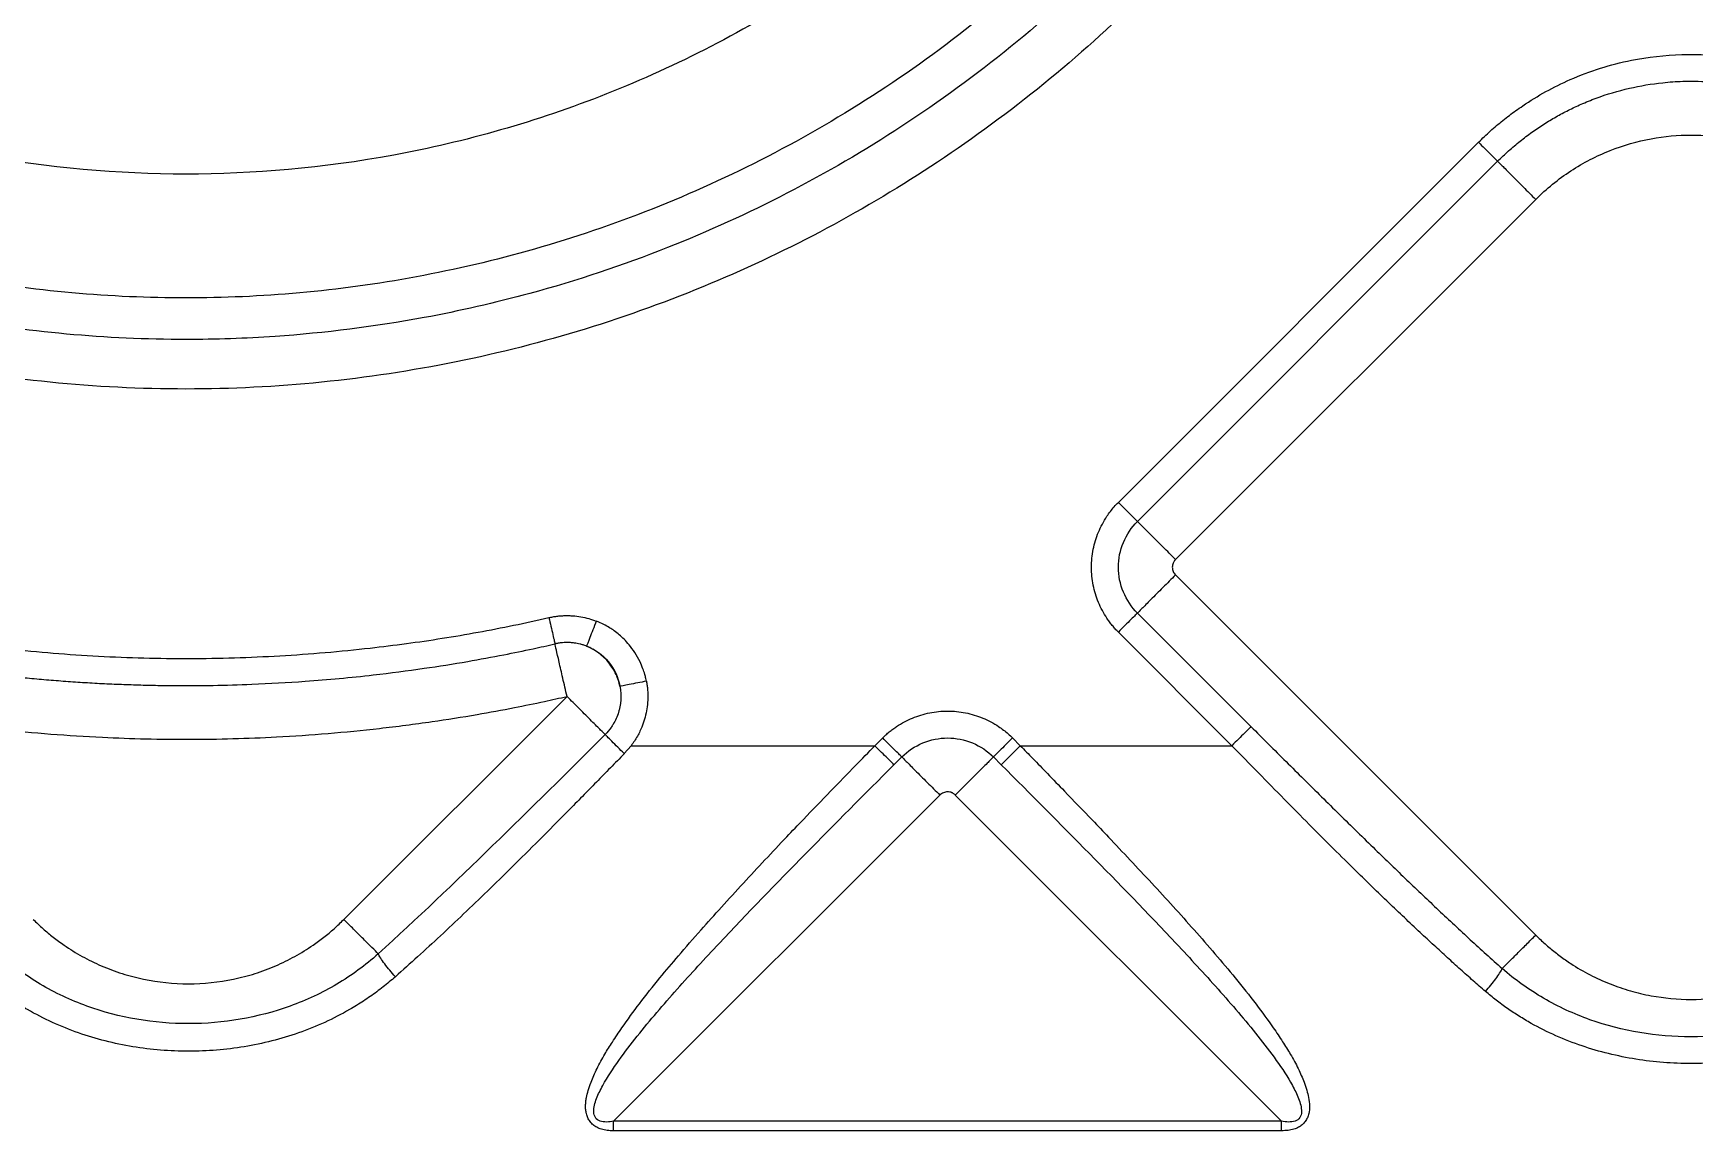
# Model space of a CAD drawing. Extents: x 0 to 84, y -21 to 126.
# Drawn here: x 33.81 to 36.848, y 25.899 to 27.907 of the extents above; entities that cross this region are included whole.
import ezdxf

# ---------------------------------------------------------------- set-up
doc = ezdxf.new("R2010")
doc.units = 0
doc.header["$MEASUREMENT"] = 0
doc.layers.add('1', color=4, linetype='Continuous')

# ---------------------------------------------------------------- blocks, each defined once
blk = doc.blocks.new('PRODIGY')
at = {"layer": '1', "color": 3, "linetype": 'Continuous', "lineweight": 25}
for p, q in [((35.7938, 27.0489), (36.4524, 27.7076)), ((35.8286, 27.0141), (36.4873, 27.6727)), ((35.8983, 26.9444), (36.557, 27.603)), ((35.8983, 26.9161), (36.557, 26.2574)), ((35.8286, 26.8464), (36.0363, 26.6387)), ((35.7938, 26.8115), (36.0015, 26.6038)), ((34.3777, 26.2859), (34.7857, 26.6939)), ((35.3629, 26.618), (35.3487, 26.6038)), ((35.6145, 26.6038), (35.6003, 26.618)), ((34.9029, 26.6038), (34.8903, 26.5894)), ((34.8903, 26.5894), (34.8904, 26.5892)), ((34.9029, 26.6038), (35.3487, 26.6038)), ((35.3835, 26.569), (35.3977, 26.5832)), ((35.5797, 26.569), (35.5654, 26.5832)), ((35.6145, 26.6038), (36.0015, 26.6038)), ((35.4675, 26.5135), (34.871, 25.9171)), ((36.0922, 25.9171), (35.4957, 26.5135)), ((36.0922, 25.9171), (34.871, 25.9171)), ((36.0922, 25.8994), (34.871, 25.8994))]:
    blk.add_line(p, q, dxfattribs=at)
for points, knots in [([(36.572, 29.7395), (36.572, 29.7289), (36.5719, 29.7077), (36.5713, 29.6759), (36.5703, 29.6442), (36.5689, 29.6125), (36.5671, 29.5808), (36.5648, 29.5492), (36.5622, 29.5176), (36.5592, 29.486), (36.5557, 29.4545), (36.5519, 29.423), (36.5476, 29.3916), (36.543, 29.3602), (36.5379, 29.3288), (36.5325, 29.2975), (36.521, 29.2363), (36.5011, 29.1459), (36.4688, 29.0272), (36.4306, 28.9104), (36.3865, 28.795), (36.3365, 28.6814), (36.2806, 28.57), (36.2192, 28.4615), (36.1304, 28.3216), (36.0068, 28.1556), (35.841, 27.9742), (35.6599, 27.8113), (35.4669, 27.6692), (35.2628, 27.547), (35.0471, 27.4445), (34.8202, 27.3621), (34.582, 27.3016), (34.3374, 27.2645), (34.0888, 27.2521), (33.8401, 27.2645), (33.5955, 27.3016), (33.3573, 27.3621), (33.1304, 27.4445), (32.9147, 27.547), (32.7106, 27.6692), (32.5176, 27.8113), (32.3365, 27.9742), (32.1707, 28.1556), (32.0471, 28.3216), (31.9583, 28.4615), (31.8969, 28.57), (31.841, 28.6814), (31.791, 28.795), (31.7469, 28.9104), (31.7087, 29.0272), (31.6764, 29.1459), (31.6545, 29.2454), (31.6401, 29.3249), (31.6308, 29.3837), (31.623, 29.4427), (31.6166, 29.5018), (31.6116, 29.561), (31.6081, 29.6204), (31.6059, 29.6799), (31.6056, 29.7196), (31.6055, 29.7395)], [0, 0, 0, 0, 0.0040801, 0.0081559, 0.012228, 0.0162971, 0.0203638, 0.0244289, 0.028493, 0.0325568, 0.0366209, 0.040686, 0.0447528, 0.0488219, 0.052894, 0.0569698, 0.0610499, 0.0768349, 0.0925812, 0.1083275, 0.1241126, 0.1400759, 0.1560395, 0.1720296, 0.18802, 0.2197512, 0.2514827, 0.2823915, 0.3133005, 0.3435314, 0.3737624, 0.4050087, 0.4362552, 0.4681277, 0.5000005, 0.5318731, 0.5637459, 0.5949921, 0.6262386, 0.6564695, 0.6867005, 0.7176093, 0.7485184, 0.7802496, 0.8119811, 0.8279712, 0.8439616, 0.8599249, 0.8758884, 0.8916734, 0.9074197, 0.923166, 0.9389511, 0.9465976, 0.9542309, 0.9618554, 0.9694755, 0.9770956, 0.9847202, 0.9923535, 1, 1, 1, 1]), ([(36.4814, 29.7395), (36.4814, 29.7292), (36.4813, 29.7086), (36.4807, 29.6776), (36.4797, 29.6465), (36.4783, 29.6152), (36.4764, 29.5837), (36.4742, 29.5522), (36.4715, 29.5205), (36.4683, 29.4887), (36.4647, 29.4568), (36.4607, 29.4248), (36.4562, 29.3927), (36.4513, 29.3605), (36.4459, 29.3283), (36.44, 29.296), (36.4337, 29.2636), (36.4269, 29.2312), (36.4196, 29.1988), (36.4118, 29.1663), (36.4036, 29.1338), (36.3948, 29.1014), (36.3856, 29.0689), (36.3656, 29.0023), (36.3315, 28.902), (36.2897, 28.7992), (36.25, 28.7121), (36.2073, 28.6253), (36.1203, 28.4691), (35.9813, 28.2657), (35.7959, 28.0556), (35.5999, 27.879), (35.4011, 27.7339), (35.1907, 27.6111), (34.9632, 27.5076), (34.7402, 27.4333), (34.5001, 27.3785), (34.2892, 27.3518), (33.9976, 27.3418), (33.6423, 27.3744), (33.3098, 27.47), (33.109, 27.5559), (33.0098, 27.6031), (32.8986, 27.6618), (32.747, 27.7552), (32.573, 27.8833), (32.3861, 28.0514), (32.2052, 28.255), (32.0448, 28.4853), (31.9326, 28.6947), (31.861, 28.8631), (31.8079, 29.0106), (31.761, 29.1746), (31.7309, 29.3253), (31.7128, 29.452), (31.7035, 29.5417), (31.6983, 29.6297), (31.6963, 29.6911), (31.6961, 29.7255), (31.6961, 29.7395)], [0, 0, 0, 0, 0.0041052, 0.008232, 0.0123802, 0.0165498, 0.0207404, 0.024952, 0.0291842, 0.0334368, 0.0377096, 0.0420024, 0.046315, 0.0506469, 0.0549981, 0.0593681, 0.0637568, 0.0681637, 0.0725887, 0.0770314, 0.0814913, 0.0859683, 0.090462, 0.094972, 0.1137341, 0.1327398, 0.1392289, 0.1519671, 0.1713757, 0.21057, 0.2500566, 0.282981, 0.3157395, 0.3481605, 0.3800599, 0.4153948, 0.4417949, 0.4783311, 0.5000407, 0.5582489, 0.619945, 0.6372088, 0.6454293, 0.6638083, 0.687403, 0.7164593, 0.749974, 0.787589, 0.8249381, 0.861798, 0.8822334, 0.8979274, 0.9243868, 0.9502538, 0.9592139, 0.9754852, 0.986259, 0.9944058, 1, 1, 1, 1]), ([(36.4055, 29.7395), (36.4055, 29.603), (36.3933, 29.4614), (36.3403, 29.1745), (36.2993, 29.0293), (36.1864, 28.7441), (36.1144, 28.6042), (35.9413, 28.3393), (35.84, 28.2144), (35.6138, 27.9882), (35.4889, 27.887), (35.224, 27.7138), (35.0841, 27.6419), (34.7989, 27.529), (34.6537, 27.488), (34.3669, 27.4349), (34.2253, 27.4228), (33.9522, 27.4228), (33.8106, 27.4349), (33.5238, 27.488), (33.3786, 27.529), (33.0934, 27.6419), (32.9535, 27.7138), (32.6886, 27.887), (32.5637, 27.9882), (32.3375, 28.2144), (32.2362, 28.3393), (32.0631, 28.6042), (31.9911, 28.7441), (31.8782, 29.0293), (31.8372, 29.1745), (31.7842, 29.4614), (31.772, 29.603), (31.772, 29.7395)], [0, 0, 0, 0, 0.0625, 0.0625, 0.125, 0.125, 0.1875, 0.1875, 0.25, 0.25, 0.3125, 0.3125, 0.375, 0.375, 0.4375, 0.4375, 0.5, 0.5, 0.5625, 0.5625, 0.625, 0.625, 0.6875, 0.6875, 0.75, 0.75, 0.8125, 0.8125, 0.875, 0.875, 0.9375, 0.9375, 1, 1, 1, 1]), ([(36.179, 29.7395), (36.179, 29.6163), (36.168, 29.4886), (36.1201, 29.2298), (36.0831, 29.0988), (35.9813, 28.8415), (35.9164, 28.7152), (35.7601, 28.4762), (35.6688, 28.3635), (35.4647, 28.1595), (35.352, 28.0681), (35.113, 27.9119), (34.9868, 27.847), (34.7295, 27.7451), (34.5985, 27.7081), (34.3397, 27.6602), (34.2119, 27.6493), (33.9656, 27.6493), (33.8378, 27.6602), (33.579, 27.7081), (33.448, 27.7451), (33.1907, 27.847), (33.0645, 27.9119), (32.8255, 28.0681), (32.7128, 28.1595), (32.5087, 28.3635), (32.4174, 28.4762), (32.2611, 28.7152), (32.1962, 28.8415), (32.0944, 29.0988), (32.0574, 29.2298), (32.0095, 29.4886), (31.9985, 29.6163), (31.9985, 29.7395)], [0, 0, 0, 0, 0.0625, 0.0625, 0.125, 0.125, 0.1875, 0.1875, 0.25, 0.25, 0.3125, 0.3125, 0.375, 0.375, 0.4375, 0.4375, 0.5, 0.5, 0.5625, 0.5625, 0.625, 0.625, 0.6875, 0.6875, 0.75, 0.75, 0.8125, 0.8125, 0.875, 0.875, 0.9375, 0.9375, 1, 1, 1, 1]), ([(36.4524, 27.7076), (36.456, 27.7111), (36.4631, 27.7181), (36.4741, 27.7282), (36.4854, 27.738), (36.4969, 27.7475), (36.5087, 27.7567), (36.5208, 27.7656), (36.5426, 27.7808), (36.5752, 27.8008), (36.6225, 27.8242), (36.6747, 27.8439), (36.7428, 27.8614), (36.812, 27.8691), (36.8803, 27.8678), (36.9362, 27.8611), (36.9913, 27.8486), (37.0449, 27.8302), (37.0963, 27.8063), (37.1367, 27.7824), (37.1673, 27.7611), (37.1892, 27.7443), (37.21, 27.7265), (37.223, 27.7139), (37.2295, 27.7076)], [0, 0, 0, 0, 0.017341, 0.034665, 0.051985, 0.069313, 0.086663, 0.104047, 0.121478, 0.179141, 0.236743, 0.304922, 0.372836, 0.480686, 0.54577, 0.610337, 0.67596, 0.741895, 0.807114, 0.872629, 0.904913, 0.936849, 0.968517, 1, 1, 1, 1]), ([(36.4873, 27.6727), (36.4906, 27.676), (36.4972, 27.6825), (36.5074, 27.6919), (36.5178, 27.7009), (36.5284, 27.7096), (36.539, 27.7179), (36.5499, 27.7259), (36.5608, 27.7335), (36.5718, 27.7407), (36.5829, 27.7476), (36.5941, 27.7541), (36.6053, 27.7603), (36.6166, 27.7662), (36.6281, 27.7718), (36.6449, 27.7794), (36.6777, 27.7926), (36.7274, 27.8075), (36.7808, 27.8164), (36.8323, 27.8199), (36.8824, 27.8186), (36.9309, 27.8118), (36.9888, 27.7983), (37.035, 27.7814), (37.0762, 27.7607), (37.0981, 27.7483), (37.1192, 27.735), (37.1395, 27.7207), (37.1588, 27.7055), (37.1773, 27.6896), (37.1889, 27.6783), (37.1947, 27.6727)], [0, 0, 0, 0, 0.017777, 0.035429, 0.05295, 0.070335, 0.087578, 0.104677, 0.121626, 0.138421, 0.155059, 0.171536, 0.18785, 0.204007, 0.220236, 0.23663, 0.2744, 0.355233, 0.434067, 0.480754, 0.552372, 0.624938, 0.667358, 0.779414, 0.811539, 0.843523, 0.875326, 0.90691, 0.93824, 0.96928, 1, 1, 1, 1]), ([(36.4524, 27.7076), (36.4561, 27.7039), (36.4601, 27.7), (36.4678, 27.6922), (36.4716, 27.6884), (36.4783, 27.6817), (36.4811, 27.6789), (36.4853, 27.6747), (36.4866, 27.6734), (36.4873, 27.6727)], [0, 0, 0, 0, 0.25, 0.25, 0.5, 0.5, 0.75, 0.75, 1, 1, 1, 1]), ([(36.557, 27.603), (36.5766, 27.6226), (36.5982, 27.6402), (36.6442, 27.6702), (36.6684, 27.6827), (36.7179, 27.7022), (36.743, 27.7094), (36.7928, 27.7186), (36.8173, 27.7207), (36.8646, 27.7207), (36.8892, 27.7186), (36.9389, 27.7094), (36.9641, 27.7022), (37.0135, 27.6827), (37.0378, 27.6702), (37.0837, 27.6402), (37.1054, 27.6226), (37.125, 27.603)], [0, 0, 0, 0, 0.125, 0.125, 0.25, 0.25, 0.375, 0.375, 0.5, 0.5, 0.625, 0.625, 0.75, 0.75, 0.875, 0.875, 1, 1, 1, 1]), ([(36.4873, 27.6727), (36.4886, 27.6714), (36.4913, 27.6687), (36.4997, 27.6604), (36.5053, 27.6547), (36.5186, 27.6414), (36.5262, 27.6338), (36.5417, 27.6183), (36.5496, 27.6104), (36.557, 27.603)], [0, 0, 0, 0, 0.25, 0.25, 0.5, 0.5, 0.75, 0.75, 1, 1, 1, 1]), ([(35.7938, 26.8115), (35.7919, 26.8135), (35.788, 26.8174), (35.7827, 26.8237), (35.7776, 26.8302), (35.7713, 26.8392), (35.7643, 26.851), (35.7572, 26.8659), (35.7517, 26.8814), (35.7463, 26.9027), (35.7435, 26.9302), (35.7463, 26.9577), (35.7517, 26.979), (35.7572, 26.9945), (35.7643, 27.0094), (35.7718, 27.022), (35.7792, 27.0325), (35.7862, 27.041), (35.7912, 27.0463), (35.7938, 27.0489)], [0, 0, 0, 0, 0.031198, 0.062422, 0.093752, 0.125266, 0.187622, 0.250173, 0.31267, 0.375042, 0.499989, 0.624937, 0.687308, 0.749825, 0.812368, 0.874743, 0.916727, 0.958417, 1, 1, 1, 1]), ([(35.8286, 27.0141), (35.8272, 27.0154), (35.8229, 27.0198), (35.8103, 27.0324), (35.802, 27.0407), (35.7938, 27.0489)], [0, 0, 0, 0, 0.5, 0.5, 1, 1, 1, 1]), ([(35.8286, 26.8464), (35.8178, 26.8572), (35.809, 26.8704), (35.797, 26.8993), (35.7939, 26.9149), (35.7939, 26.9456), (35.797, 26.9611), (35.809, 26.99), (35.8178, 27.0032), (35.8286, 27.0141)], [0, 0, 0, 0, 0.25, 0.25, 0.5, 0.5, 0.75, 0.75, 1, 1, 1, 1]), ([(35.8983, 26.9444), (35.8909, 26.9518), (35.883, 26.9597), (35.8675, 26.9752), (35.8599, 26.9828), (35.8466, 26.9961), (35.8409, 27.0017), (35.8326, 27.0101), (35.8299, 27.0128), (35.8286, 27.0141)], [0, 0, 0, 0, 0.25, 0.25, 0.5, 0.5, 0.75, 0.75, 1, 1, 1, 1]), ([(35.8983, 26.9444), (35.8977, 26.9437), (35.8965, 26.9425), (35.8951, 26.9402), (35.8938, 26.9375), (35.8927, 26.9341), (35.8923, 26.9302), (35.8927, 26.9263), (35.8939, 26.9225), (35.8957, 26.919), (35.8974, 26.9171), (35.8983, 26.9161)], [0, 0, 0, 0, 0.082905, 0.165885, 0.250407, 0.376046, 0.500113, 0.624129, 0.749819, 0.875798, 1, 1, 1, 1]), ([(35.8983, 26.9161), (35.8909, 26.9087), (35.8831, 26.9008), (35.8675, 26.8853), (35.8599, 26.8777), (35.8466, 26.8644), (35.841, 26.8588), (35.8326, 26.8504), (35.8299, 26.8477), (35.8286, 26.8464)], [0, 0, 0, 0, 0.25, 0.25, 0.5, 0.5, 0.75, 0.75, 1, 1, 1, 1]), ([(33.437, 26.8353), (33.4478, 26.8329), (33.4693, 26.8282), (33.5017, 26.8215), (33.5342, 26.8151), (33.5668, 26.8092), (33.5995, 26.8035), (33.6322, 26.7983), (33.665, 26.7934), (33.6979, 26.7889), (33.7309, 26.7847), (33.8078, 26.7759), (33.9291, 26.7661), (34.095, 26.7618), (34.2609, 26.7668), (34.3932, 26.7781), (34.4919, 26.7904), (34.5576, 26.8), (34.623, 26.8112), (34.6881, 26.8237), (34.7312, 26.8333), (34.7527, 26.8381)], [0, 0, 0, 0, 0.024953, 0.049909, 0.074871, 0.099841, 0.124823, 0.14982, 0.174835, 0.199871, 0.224932, 0.250021, 0.374948, 0.500008, 0.625065, 0.749992, 0.800138, 0.850187, 0.900163, 0.950093, 1, 1, 1, 1]), ([(34.7527, 26.8381), (34.7551, 26.8386), (34.7599, 26.8396), (34.7671, 26.8407), (34.7744, 26.8414), (34.7817, 26.8418), (34.7891, 26.8418), (34.7989, 26.8413), (34.8111, 26.8398), (34.8254, 26.8367), (34.8346, 26.8334), (34.8392, 26.8318)], [0, 0, 0, 0, 0.083179, 0.166149, 0.249117, 0.33229, 0.415876, 0.500077, 0.667804, 0.833893, 1, 1, 1, 1]), ([(34.7527, 26.8381), (34.7539, 26.833), (34.7551, 26.8275), (34.7576, 26.8169), (34.7588, 26.8116), (34.7609, 26.8025), (34.7618, 26.7986), (34.7631, 26.7928), (34.7635, 26.7909), (34.7637, 26.79)], [0, 0, 0, 0, 0.25, 0.25, 0.5, 0.5, 0.75, 0.75, 1, 1, 1, 1]), ([(34.8392, 26.8318), (34.835, 26.8209), (34.8308, 26.81), (34.8243, 26.7934), (34.8221, 26.7876), (34.8214, 26.7858)], [0, 0, 0, 0, 0.5, 0.5, 1, 1, 1, 1]), ([(34.9309, 26.7218), (34.9306, 26.7234), (34.9297, 26.7276), (34.9277, 26.7352), (34.9244, 26.7454), (34.9186, 26.759), (34.9102, 26.7738), (34.9002, 26.7875), (34.8878, 26.8011), (34.8758, 26.8115), (34.863, 26.8201), (34.8522, 26.8263), (34.8438, 26.8298), (34.8392, 26.8318)], [0, 0, 0, 0, 0.03317, 0.085793, 0.157913, 0.249565, 0.381342, 0.500067, 0.589866, 0.750365, 0.816561, 0.899815, 1, 1, 1, 1]), ([(35.8286, 26.8464), (35.828, 26.8458), (35.8268, 26.8445), (35.8228, 26.8406), (35.8201, 26.8379), (35.8136, 26.8314), (35.8098, 26.8276), (35.8018, 26.8196), (35.7977, 26.8154), (35.7938, 26.8115)], [0, 0, 0, 0, 0.25, 0.25, 0.5, 0.5, 0.75, 0.75, 1, 1, 1, 1]), ([(33.4262, 26.7872), (33.4377, 26.7847), (33.4608, 26.7796), (33.4956, 26.7724), (33.5305, 26.7657), (33.5654, 26.7593), (33.6004, 26.7534), (33.6354, 26.7479), (33.6706, 26.7427), (33.7057, 26.738), (33.741, 26.7338), (33.7762, 26.7299), (33.8116, 26.7264), (33.8469, 26.7234), (33.8823, 26.7208), (33.9177, 26.7185), (33.9532, 26.7167), (33.9887, 26.7154), (34.0241, 26.7144), (34.0596, 26.7138), (34.0978, 26.7137), (34.1477, 26.7142), (34.2184, 26.7162), (34.3161, 26.7216), (34.4212, 26.7314), (34.5202, 26.7443), (34.5998, 26.7569), (34.6661, 26.7692), (34.7193, 26.78), (34.7503, 26.787), (34.7637, 26.79)], [0, 0, 0, 0, 0.026318, 0.052635, 0.078952, 0.105269, 0.131586, 0.157903, 0.18422, 0.210537, 0.236853, 0.26317, 0.289486, 0.315802, 0.342118, 0.368434, 0.39475, 0.421066, 0.447382, 0.473698, 0.500014, 0.532269, 0.584688, 0.65727, 0.750014, 0.819485, 0.879219, 0.929216, 0.969477, 1, 1, 1, 1]), ([(34.8214, 26.7858), (34.8193, 26.7866), (34.8154, 26.788), (34.8097, 26.7896), (34.8045, 26.7907), (34.7998, 26.7915), (34.7956, 26.792), (34.7903, 26.7925), (34.7843, 26.7926), (34.7768, 26.7922), (34.7702, 26.7914), (34.7656, 26.7904), (34.7637, 26.79)], [0, 0, 0, 0, 0.111393, 0.212552, 0.30355, 0.384521, 0.455646, 0.51714, 0.656422, 0.76395, 0.898783, 1, 1, 1, 1]), ([(34.7857, 26.6939), (34.7831, 26.7053), (34.7805, 26.7167), (34.7756, 26.7381), (34.7733, 26.7481), (34.7693, 26.7655), (34.7676, 26.7729), (34.765, 26.7842), (34.7641, 26.7881), (34.7637, 26.79)], [0, 0, 0, 0, 0.25, 0.25, 0.5, 0.5, 0.75, 0.75, 1, 1, 1, 1]), ([(34.8825, 26.7125), (34.8818, 26.7161), (34.8808, 26.7197), (34.8784, 26.727), (34.877, 26.7307), (34.872, 26.7415), (34.8676, 26.7486), (34.8571, 26.7618), (34.8508, 26.7679), (34.837, 26.7783), (34.8293, 26.7826), (34.8214, 26.7858)], [0, 0, 0, 0, 0.125, 0.125, 0.25, 0.25, 0.5, 0.5, 0.75, 0.75, 1, 1, 1, 1]), ([(34.8214, 26.7858), (34.8369, 26.7799), (34.8509, 26.77), (34.8723, 26.7444), (34.8795, 26.7288), (34.8825, 26.7125)], [0, 0, 0, 0, 0.5, 0.5, 1, 1, 1, 1]), ([(34.8825, 26.7125), (34.8829, 26.7106), (34.8835, 26.7067), (34.8841, 26.7008), (34.8843, 26.6948), (34.8842, 26.6888), (34.8837, 26.6828), (34.8828, 26.6767), (34.8816, 26.6707), (34.8794, 26.6629), (34.8758, 26.6533), (34.871, 26.6442), (34.8645, 26.6342), (34.8592, 26.6284), (34.8554, 26.6242)], [0, 0, 0, 0, 0.060831, 0.122416, 0.184658, 0.24745, 0.310682, 0.374236, 0.437991, 0.501827, 0.62895, 0.754944, 0.824987, 1, 1, 1, 1]), ([(34.9309, 26.7218), (34.9258, 26.7208), (34.9203, 26.7197), (34.9096, 26.7177), (34.9043, 26.7167), (34.895, 26.7149), (34.8911, 26.7141), (34.8853, 26.713), (34.8834, 26.7127), (34.8825, 26.7125)], [0, 0, 0, 0, 0.25, 0.25, 0.5, 0.5, 0.75, 0.75, 1, 1, 1, 1]), ([(34.9309, 26.7218), (34.9314, 26.7192), (34.9323, 26.7141), (34.9331, 26.7064), (34.9335, 26.6986), (34.9335, 26.6882), (34.9325, 26.6751), (34.9296, 26.6598), (34.9253, 26.6448), (34.92, 26.6319), (34.9144, 26.6211), (34.9091, 26.6122), (34.905, 26.6066), (34.9029, 26.6038)], [0, 0, 0, 0, 0.062117, 0.124368, 0.186936, 0.250003, 0.37475, 0.500012, 0.625259, 0.750021, 0.833976, 0.917158, 1, 1, 1, 1]), ([(33.4046, 26.691), (33.4157, 26.6886), (33.4411, 26.683), (33.484, 26.6742), (33.5363, 26.6643), (33.5982, 26.6538), (33.6697, 26.6432), (33.7832, 26.6293), (33.9262, 26.6181), (34.0953, 26.6142), (34.2644, 26.6188), (34.4124, 26.6311), (34.5345, 26.6468), (34.6167, 26.6599), (34.6852, 26.6725), (34.74, 26.6837), (34.772, 26.6908), (34.7857, 26.6939)], [0, 0, 0, 0, 0.024577, 0.055992, 0.094244, 0.139334, 0.19126, 0.250022, 0.385618, 0.500009, 0.614371, 0.749992, 0.819657, 0.879492, 0.929494, 0.969664, 1, 1, 1, 1]), ([(34.8554, 26.6242), (34.8541, 26.6255), (34.8514, 26.6282), (34.843, 26.6366), (34.8374, 26.6423), (34.8241, 26.6556), (34.8165, 26.6632), (34.801, 26.6787), (34.7931, 26.6866), (34.7857, 26.6939)], [0, 0, 0, 0, 0.25, 0.25, 0.5, 0.5, 0.75, 0.75, 1, 1, 1, 1]), ([(35.3629, 26.618), (35.3648, 26.6199), (35.3688, 26.6238), (35.375, 26.6291), (35.3815, 26.6342), (35.3906, 26.6405), (35.4024, 26.6476), (35.4173, 26.6546), (35.4328, 26.6602), (35.4541, 26.6655), (35.4816, 26.6683), (35.5091, 26.6655), (35.5304, 26.6602), (35.5459, 26.6546), (35.5608, 26.6476), (35.5734, 26.64), (35.5839, 26.6326), (35.5924, 26.6256), (35.5977, 26.6206), (35.6003, 26.618)], [0, 0, 0, 0, 0.031198, 0.062422, 0.093752, 0.125266, 0.187622, 0.250173, 0.31267, 0.375042, 0.499989, 0.624937, 0.687308, 0.749825, 0.812368, 0.874743, 0.916727, 0.958417, 1, 1, 1, 1]), ([(34.8554, 26.6242), (34.7872, 26.5561), (34.7187, 26.4881), (34.5808, 26.3538), (34.5114, 26.2875), (34.4404, 26.2232)], [0, 0, 0, 0, 0.5, 0.5, 1, 1, 1, 1]), ([(34.8903, 26.5894), (34.8863, 26.5933), (34.8782, 26.6014), (34.8673, 26.6124), (34.8587, 26.6209), (34.8565, 26.6231), (34.8554, 26.6242)], [0, 0, 0, 0, 0.2364545, 0.4920952, 0.7520568, 1, 1, 1, 1]), ([(35.3977, 26.5832), (35.3971, 26.5838), (35.3959, 26.5851), (35.392, 26.589), (35.3893, 26.5917), (35.3827, 26.5982), (35.3789, 26.602), (35.3709, 26.61), (35.3668, 26.6141), (35.3629, 26.618)], [0, 0, 0, 0, 0.25, 0.25, 0.5, 0.5, 0.75, 0.75, 1, 1, 1, 1]), ([(35.3977, 26.5832), (35.4086, 26.5941), (35.4218, 26.6028), (35.4507, 26.6148), (35.4662, 26.6179), (35.4969, 26.6179), (35.5125, 26.6148), (35.5414, 26.6028), (35.5546, 26.5941), (35.5654, 26.5832)], [0, 0, 0, 0, 0.25, 0.25, 0.5, 0.5, 0.75, 0.75, 1, 1, 1, 1]), ([(35.6003, 26.618), (35.5964, 26.6141), (35.5922, 26.61), (35.5843, 26.602), (35.5804, 26.5982), (35.5739, 26.5917), (35.5712, 26.589), (35.5673, 26.5851), (35.566, 26.5838), (35.5654, 26.5832)], [0, 0, 0, 0, 0.25, 0.25, 0.5, 0.5, 0.75, 0.75, 1, 1, 1, 1]), ([(36.0363, 26.6387), (36.0349, 26.6373), (36.0306, 26.6329), (36.018, 26.6203), (36.0097, 26.6121), (36.0015, 26.6038)], [0, 0, 0, 0, 0.5, 0.5, 1, 1, 1, 1]), ([(36.0363, 26.6387), (36.047, 26.628), (36.0683, 26.6067), (36.1005, 26.5747), (36.1328, 26.5426), (36.1652, 26.5105), (36.1978, 26.4783), (36.2307, 26.4461), (36.2718, 26.4059), (36.3213, 26.3581), (36.3792, 26.303), (36.4371, 26.2489), (36.4762, 26.2137), (36.4957, 26.1962)], [0, 0, 0, 0, 0.070732, 0.141707, 0.21293, 0.284405, 0.356136, 0.428129, 0.500388, 0.626518, 0.751809, 0.876293, 1, 1, 1, 1]), ([(34.8904, 26.5892), (34.882, 26.5805), (34.865, 26.5632), (34.8394, 26.5371), (34.8137, 26.5109), (34.7788, 26.4755), (34.7357, 26.4321), (34.6865, 26.3831), (34.6405, 26.3381), (34.5972, 26.2964), (34.5547, 26.2564), (34.5131, 26.2181), (34.4855, 26.1934), (34.4718, 26.1812)], [0, 0, 0, 0, 0.061838, 0.124088, 0.186749, 0.24982, 0.378255, 0.499725, 0.605492, 0.708445, 0.80854, 0.905737, 1, 1, 1, 1]), ([(34.871, 25.8994), (34.869, 25.8995), (34.865, 25.8995), (34.8593, 25.9001), (34.8539, 25.9009), (34.8489, 25.9022), (34.8443, 25.9038), (34.8389, 25.9062), (34.8331, 25.9102), (34.8277, 25.9162), (34.8235, 25.9232), (34.821, 25.9305), (34.8198, 25.938), (34.8195, 25.9454), (34.8201, 25.953), (34.8215, 25.9621), (34.8246, 25.974), (34.8308, 25.9917), (34.8406, 26.0141), (34.8539, 26.0386), (34.8694, 26.0633), (34.8903, 26.0942), (34.919, 26.1336), (34.9537, 26.1773), (34.9915, 26.222), (35.029, 26.265), (35.0687, 26.3094), (35.1207, 26.3663), (35.1709, 26.4198), (35.2243, 26.4757), (35.2663, 26.5192), (35.3099, 26.5641), (35.3369, 26.5918), (35.3487, 26.6038)], [0, 0, 0, 0, 0.00648, 0.012584, 0.018344, 0.023799, 0.02899, 0.033971, 0.042605, 0.051675, 0.060529, 0.069378, 0.077398, 0.086283, 0.094263, 0.102732, 0.117381, 0.135053, 0.165172, 0.198122, 0.226477, 0.260597, 0.319584, 0.384549, 0.4406, 0.508019, 0.567505, 0.631171, 0.754161, 0.801149, 0.877091, 0.946505, 1, 1, 1, 1]), ([(35.3835, 26.569), (35.3821, 26.5703), (35.3778, 26.5747), (35.3652, 26.5873), (35.3569, 26.5955), (35.3487, 26.6038)], [0, 0, 0, 0, 0.5, 0.5, 1, 1, 1, 1]), ([(35.3977, 26.5832), (35.3991, 26.5819), (35.4017, 26.5792), (35.4101, 26.5709), (35.4157, 26.5652), (35.429, 26.5519), (35.4366, 26.5443), (35.4521, 26.5288), (35.4601, 26.5209), (35.4675, 26.5135)], [0, 0, 0, 0, 0.25, 0.25, 0.5, 0.5, 0.75, 0.75, 1, 1, 1, 1]), ([(35.5654, 26.5832), (35.5641, 26.5819), (35.5614, 26.5792), (35.5531, 26.5708), (35.5474, 26.5652), (35.5341, 26.5519), (35.5265, 26.5443), (35.511, 26.5288), (35.5031, 26.5209), (35.4957, 26.5135)], [0, 0, 0, 0, 0.25, 0.25, 0.5, 0.5, 0.75, 0.75, 1, 1, 1, 1]), ([(35.6145, 26.6038), (35.6063, 26.5955), (35.598, 26.5873), (35.5854, 26.5747), (35.581, 26.5703), (35.5797, 26.569)], [0, 0, 0, 0, 0.5, 0.5, 1, 1, 1, 1]), ([(35.6145, 26.6038), (35.6221, 26.5961), (35.6386, 26.5791), (35.6655, 26.5514), (35.702, 26.5137), (35.7391, 26.475), (35.7925, 26.419), (35.8551, 26.3525), (35.933, 26.267), (35.9967, 26.1931), (36.0444, 26.1331), (36.0731, 26.094), (36.0936, 26.0635), (36.1091, 26.0387), (36.1226, 26.0141), (36.1324, 25.9918), (36.1384, 25.9742), (36.1421, 25.9596), (36.1439, 25.9453), (36.1429, 25.9327), (36.1399, 25.9232), (36.1357, 25.9164), (36.1302, 25.9104), (36.1231, 25.9054), (36.1143, 25.9019), (36.1038, 25.8998), (36.0962, 25.8996), (36.0922, 25.8994)], [0, 0, 0, 0, 0.034327, 0.075288, 0.122936, 0.200906, 0.245914, 0.368929, 0.492056, 0.615518, 0.681903, 0.739513, 0.772743, 0.80193, 0.835008, 0.864915, 0.882197, 0.897078, 0.915141, 0.930523, 0.939241, 0.948148, 0.957157, 0.965969, 0.975994, 0.987222, 1, 1, 1, 1]), ([(36.4651, 26.1543), (36.4576, 26.1608), (36.4423, 26.1741), (36.4191, 26.1947), (36.3952, 26.2163), (36.3707, 26.2388), (36.3347, 26.2722), (36.2874, 26.3171), (36.2346, 26.3685), (36.1862, 26.4163), (36.1422, 26.4604), (36.0967, 26.5065), (36.0496, 26.5545), (36.0177, 26.5872), (36.0015, 26.6038)], [0, 0, 0, 0, 0.046518, 0.094821, 0.144899, 0.196745, 0.250347, 0.373346, 0.50038, 0.592636, 0.688796, 0.788793, 0.892555, 1, 1, 1, 1]), ([(34.871, 25.9171), (34.8667, 25.9162), (34.8624, 25.9156), (34.854, 25.9154), (34.8498, 25.9158), (34.8426, 25.9183), (34.8395, 25.9205), (34.8356, 25.9265), (34.8347, 25.9303), (34.8344, 25.9381), (34.8349, 25.9421), (34.8368, 25.9502), (34.8381, 25.9543), (34.8428, 25.9664), (34.8467, 25.9744), (34.8597, 25.9979), (34.8699, 26.0132), (34.8913, 26.0433), (34.9026, 26.058), (34.9375, 26.1018), (34.962, 26.1303), (35.0122, 26.1866), (35.0379, 26.2145), (35.1157, 26.2975), (35.1687, 26.352), (35.2756, 26.4608), (35.3295, 26.515), (35.3835, 26.569)], [0, 0, 0, 0, 0.015625, 0.015625, 0.03125, 0.03125, 0.046875, 0.046875, 0.0625, 0.0625, 0.078125, 0.078125, 0.09375, 0.09375, 0.125, 0.125, 0.1875, 0.1875, 0.25, 0.25, 0.375, 0.375, 0.5, 0.5, 0.75, 0.75, 1, 1, 1, 1]), ([(35.5797, 26.569), (35.6337, 26.5149), (35.6875, 26.4608), (35.7945, 26.352), (35.8475, 26.2975), (35.9253, 26.2145), (35.951, 26.1866), (36.0012, 26.1303), (36.0257, 26.1018), (36.0606, 26.058), (36.0719, 26.0432), (36.0933, 26.0133), (36.1035, 25.998), (36.1164, 25.9744), (36.1204, 25.9665), (36.125, 25.9544), (36.1263, 25.9503), (36.1282, 25.9422), (36.1288, 25.9381), (36.1285, 25.9303), (36.1276, 25.9266), (36.1237, 25.9206), (36.1207, 25.9183), (36.1134, 25.9158), (36.1093, 25.9154), (36.1008, 25.9156), (36.0965, 25.9162), (36.0922, 25.9171)], [0, 0, 0, 0, 0.25, 0.25, 0.5, 0.5, 0.625, 0.625, 0.75, 0.75, 0.8125, 0.8125, 0.875, 0.875, 0.90625, 0.90625, 0.921875, 0.921875, 0.9375, 0.9375, 0.953125, 0.953125, 0.96875, 0.96875, 0.984375, 0.984375, 1, 1, 1, 1]), ([(35.4957, 26.5135), (35.4951, 26.5141), (35.4938, 26.5153), (35.4916, 26.5167), (35.4889, 26.5181), (35.4855, 26.5191), (35.4816, 26.5195), (35.4777, 26.5191), (35.4739, 26.5179), (35.4704, 26.5161), (35.4684, 26.5144), (35.4675, 26.5135)], [0, 0, 0, 0, 0.082905, 0.165885, 0.250407, 0.376046, 0.500113, 0.624129, 0.749819, 0.875798, 1, 1, 1, 1]), ([(33.8097, 26.2859), (33.8126, 26.2831), (33.8184, 26.2773), (33.8275, 26.2691), (33.8368, 26.2611), (33.8463, 26.2534), (33.8561, 26.246), (33.8733, 26.2338), (33.8989, 26.2179), (33.9344, 26.2005), (33.972, 26.1864), (34.0249, 26.1726), (34.0937, 26.1654), (34.1625, 26.1726), (34.2154, 26.1864), (34.253, 26.2005), (34.2885, 26.2179), (34.3175, 26.2359), (34.3412, 26.2533), (34.3601, 26.2689), (34.3718, 26.2802), (34.3777, 26.2859)], [0, 0, 0, 0, 0.019458, 0.038879, 0.058283, 0.077687, 0.097108, 0.116567, 0.178329, 0.240094, 0.30443, 0.368769, 0.500007, 0.631244, 0.695581, 0.75992, 0.821682, 0.883447, 0.922321, 0.961124, 1, 1, 1, 1]), ([(34.4404, 26.2232), (34.4374, 26.2262), (34.4335, 26.2301), (34.4243, 26.2393), (34.419, 26.2446), (34.4076, 26.256), (34.4015, 26.2621), (34.3894, 26.2742), (34.3834, 26.2802), (34.3777, 26.2859)], [0, 0, 0, 0, 0.25, 0.25, 0.5, 0.5, 0.75, 0.75, 1, 1, 1, 1]), ([(36.4957, 26.1962), (36.4989, 26.1993), (36.5029, 26.2033), (36.512, 26.2125), (36.5173, 26.2177), (36.5283, 26.2287), (36.5341, 26.2346), (36.5457, 26.2462), (36.5515, 26.2519), (36.557, 26.2574)], [0, 0, 0, 0, 0.25, 0.25, 0.5, 0.5, 0.75, 0.75, 1, 1, 1, 1]), ([(36.557, 26.2574), (36.5598, 26.2546), (36.5654, 26.2491), (36.5742, 26.2411), (36.5831, 26.2334), (36.5923, 26.2259), (36.6017, 26.2187), (36.6113, 26.2118), (36.6291, 26.1998), (36.6559, 26.1842), (36.6924, 26.1676), (36.7298, 26.1548), (36.779, 26.1432), (36.841, 26.1375), (36.903, 26.1432), (36.9521, 26.1548), (36.9896, 26.1676), (37.026, 26.1842), (37.0554, 26.2013), (37.0779, 26.2169), (37.0943, 26.2295), (37.1101, 26.243), (37.12, 26.2526), (37.125, 26.2574)], [0, 0, 0, 0, 0.018819, 0.037597, 0.05635, 0.075096, 0.09385, 0.112628, 0.131448, 0.195775, 0.260105, 0.321858, 0.383614, 0.500005, 0.616396, 0.678149, 0.739905, 0.804232, 0.868562, 0.901465, 0.93428, 0.967096, 1, 1, 1, 1]), ([(34.4404, 26.2232), (34.4172, 26.2023), (34.3918, 26.1837), (34.3379, 26.1517), (34.3093, 26.1383), (34.2204, 26.1062), (34.157, 26.0954), (34.0304, 26.0954), (33.967, 26.1061), (33.8781, 26.1383), (33.8495, 26.1517), (33.7956, 26.1837), (33.7702, 26.2023), (33.7469, 26.2232)], [0, 0, 0, 0, 0.125, 0.125, 0.25, 0.25, 0.5, 0.5, 0.75, 0.75, 0.875, 0.875, 1, 1, 1, 1]), ([(34.4718, 26.1812), (34.4649, 26.1888), (34.4581, 26.1971), (34.4469, 26.2121), (34.4426, 26.2187), (34.4404, 26.2232)], [0, 0, 0, 0, 0.5, 0.5, 1, 1, 1, 1]), ([(36.4651, 26.1543), (36.4717, 26.1618), (36.4783, 26.1699), (36.4892, 26.1848), (36.4934, 26.1914), (36.4957, 26.1962)], [0, 0, 0, 0, 0.5, 0.5, 1, 1, 1, 1]), ([(37.1862, 26.1962), (37.163, 26.1756), (37.1376, 26.1574), (37.0838, 26.1262), (37.0553, 26.1131), (36.9668, 26.0817), (36.9039, 26.0713), (36.7781, 26.0713), (36.7152, 26.0817), (36.6267, 26.1131), (36.5982, 26.1262), (36.5444, 26.1574), (36.519, 26.1756), (36.4957, 26.1962)], [0, 0, 0, 0, 0.125, 0.125, 0.25, 0.25, 0.5, 0.5, 0.75, 0.75, 0.875, 0.875, 1, 1, 1, 1]), ([(34.4718, 26.1812), (34.4682, 26.178), (34.4608, 26.1716), (34.4494, 26.1624), (34.4378, 26.1535), (34.4258, 26.145), (34.4136, 26.1367), (34.401, 26.1287), (34.3778, 26.1149), (34.3429, 26.0969), (34.2953, 26.0778), (34.246, 26.063), (34.1792, 26.0491), (34.0937, 26.0423), (34.0082, 26.0491), (33.9414, 26.063), (33.8921, 26.0778), (33.8445, 26.0969), (33.8062, 26.1166), (33.7769, 26.1345), (33.7555, 26.1491), (33.735, 26.1645), (33.722, 26.1757), (33.7156, 26.1812)], [0, 0, 0, 0, 0.017871, 0.035773, 0.05372, 0.071724, 0.089801, 0.107964, 0.126226, 0.188642, 0.251561, 0.313484, 0.376047, 0.500004, 0.623965, 0.686524, 0.74845, 0.811329, 0.873795, 0.90569, 0.937306, 0.968718, 1, 1, 1, 1]), ([(37.2168, 26.1543), (37.2132, 26.1512), (37.2058, 26.1449), (37.1944, 26.136), (37.1828, 26.1273), (37.1708, 26.119), (37.1586, 26.1109), (37.1461, 26.1032), (37.123, 26.0899), (37.0883, 26.0725), (37.0409, 26.0541), (36.9919, 26.0398), (36.9256, 26.0264), (36.841, 26.0198), (36.7564, 26.0264), (36.6901, 26.0398), (36.6411, 26.0541), (36.5938, 26.0725), (36.5556, 26.0916), (36.5264, 26.1089), (36.505, 26.1231), (36.4845, 26.1381), (36.4716, 26.1489), (36.4651, 26.1543)], [0, 0, 0, 0, 0.017909, 0.035836, 0.053795, 0.071801, 0.089868, 0.108008, 0.126237, 0.188387, 0.251466, 0.313533, 0.376149, 0.500004, 0.623812, 0.686373, 0.748412, 0.8115, 0.87378, 0.905738, 0.937378, 0.968774, 1, 1, 1, 1])]:
    blk.add_open_spline(points, degree=3, knots=knots, dxfattribs=at)
for points in [[(34.871, 25.8994), (34.871, 25.9051), (34.871, 25.9111), (34.871, 25.9171)], [(36.0922, 25.8994), (36.0922, 25.9047), (36.0922, 25.9107), (36.0922, 25.9171)]]:
    blk.add_open_spline(points, degree=3, dxfattribs=at)

msp = doc.modelspace()

# ---------------------------------------------------------------- block references
at = {"layer": '1'}
msp.add_blockref('PRODIGY', (0, 0), dxfattribs=at)

doc.saveas('drawing.dxf')
